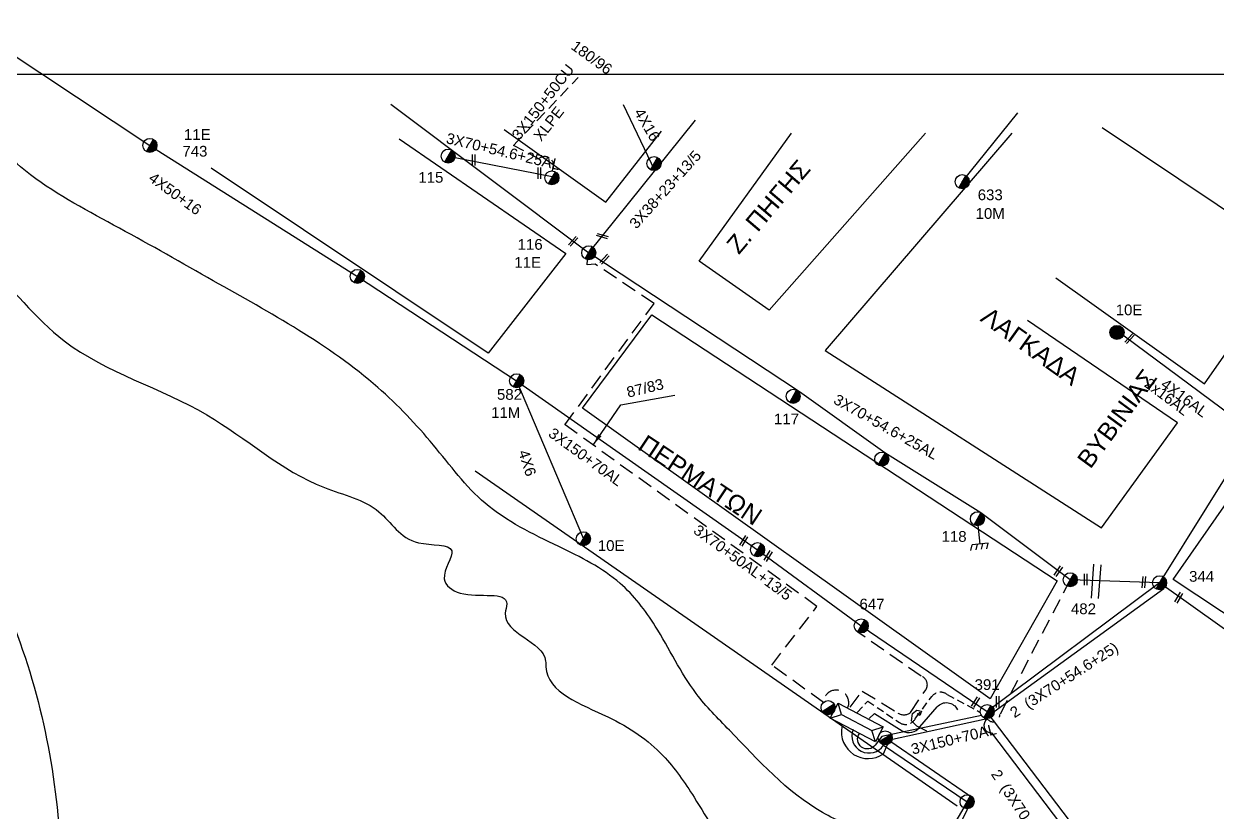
# Model space of a CAD drawing. Header units: millimetres. Extents: x 7453 to 9570, y 777 to 1872.
# Drawn here: x 8117 to 8317.1, y 1738.9 to 1871.1 of the extents above; entities that cross this region are included whole.
import ezdxf

# ---------------------------------------------------------------- set-up
doc = ezdxf.new("R2010")
doc.units = ezdxf.units.MM
doc.linetypes.add('DASHED', pattern=[19.05, 12.7, -6.35])
for name, color, linetype in [('Άγνωστα', 7, 'Continuous'), ('Γείωση', 7, 'Continuous'), ('Γυμνά εναέρια ΧΤ (1Φ)   2x16AL', 7, 'Continuous'), ('Γυμνά εναέρια ΧΤ και ΦΟΠ (3Φ)   4x50+16AL', 7, 'Continuous'), ('Εναέρια παροχή ΧΤ 4x16', 7, 'SYN_LINE'), ('Επιγραφές - Σχήματα', 7, 'Continuous'), ('Καλώδια ΧΤ   3x150+50CU', 7, 'DASHED'), ('Καλώδια ΧΤ   3x150+70AL', 7, 'DASHED'), ('Καλώδια ΧΤ   4x6AL', 7, 'DASHED'), ('Μηχανική τομή', 7, 'Continuous'), ('Στύλος Ξύλινος', 7, 'Continuous'), ('Στύλος Ξύλινος @ 1', 7, 'Continuous'), ('Στύλος ΦΜ', 7, 'Continuous'), ('Στύλος ΦΜ @ 1', 7, 'Continuous'), ('Συνεστραμμένα ΧΤ   3x70+54.6+25 AL', 7, 'SYN_LINE'), ('Τομή', 7, 'Continuous'), ('Υποσταθμός εναέριος 2 στύλων', 7, 'Continuous'), ('Υποσταθμός πόλεως', 7, 'Continuous'), ('Υπόβαθρο ΔΕΗ', 7, 'Continuous'), ('Υπόγεια καλώδια Παροχών ΧΤ   4x16AL', 7, 'DASHED')]:
    doc.layers.add(name, color=color, linetype=linetype)
doc.styles.get("Standard").update_dxf_attribs({"font": 'ARIAL.TTF'})
doc.linetypes.add('SYN_LINE', pattern='A,0.5,-0.0001,["/\\/\\/\\/",Standard,S=0.1,R=0,X=0,Y=-0.05],-0.25', length=0.7501)
doc.dimstyles.new('ISO-25', dxfattribs={"dimtxt": 2.5, "dimasz": 2.5, "dimexe": 1.25, "dimexo": 0.625, "dimtad": 1, "dimtxsty": 'Standard', "dimcen": 2.5, "dimadec": 0, "dimazin": 0, "dimtfac": 1, "dimtmove": 0, "dimatfit": 3, "dimfxl": 1, "dimarcsym": 0})

# ---------------------------------------------------------------- blocks, each defined once
blk = doc.blocks.new('ΥΠΑΡΧΩΝ ΤΣΙΜΕΝΤΕΝΙΟΣ ΣΤΥΛΟΣ')
at = {"layer": 'Στύλος ΦΜ'}
blk.add_hatch(color=7, dxfattribs=at).paths.add_polyline_path([(-1.29, -2.28, 0.574793), (2.62, 0, 0.268822), (1.3, 2.27)])
at = {"layer": 'Στύλος ΦΜ', "color": 7}
blk.add_line((-1.29, -2.28), (1.3, 2.27), dxfattribs=at)
blk.add_circle((0, 0), 2.62, dxfattribs=at)
at = {"layer": 'Στύλος ΦΜ', "flags": 4}
for tag, p in [('ΑΡΙΘΜΟΣ', (-4.68, 8.05)), ('ΤΥΠΟΣ', (-4.91, 3.03))]:
    blk.add_attdef(tag, p, '', height=4, dxfattribs=at)
blk = doc.blocks.new('ΥΠΟΣΤΑΘΜΟΣ ΕΝΑΕΡΙΟΣ ΕΠΙ 2 ΣΤΥΛΩΝ')
at = {"layer": 'Υποσταθμός εναέριος 2 στύλων', "linetype": 'Continuous'}
for points in [[(-11.97, -2.11, 0.574793), (-8.45, -0.07, 0.268822), (-9.64, 1.98)], [(9.68, -2.15, 0.574793), (13.19, -0.1, 0.268822), (12.01, 1.95)]]:
    blk.add_hatch(color=256, dxfattribs=at).paths.add_polyline_path(points)
for p, q in [((-11.97, -2.11), (-9.64, 1.98)), ((9.68, -2.15), (12.01, 1.95))]:
    blk.add_line(p, q, dxfattribs=at)
for centre in [(-10.81, -0.07), (10.84, -0.1)]:
    blk.add_circle(centre, 2.36, dxfattribs=at)
at = {"layer": 'Υποσταθμός πόλεως', "linetype": 'Continuous', "ltscale": 40}
blk.add_lwpolyline([(-8.57, 2.82), (8.57, 2.82), (8.57, -2.82), (-8.57, -2.82)], close=True, dxfattribs=at)
for points in [[(-5.75, 0), (-8.57, 2.82)], [(-8.57, -2.82), (-5.75, 0)], [(-5.75, 0), (5.75, 0)], [(5.75, 0), (8.57, 2.82)], [(8.57, -2.82), (5.75, 0)]]:
    blk.add_lwpolyline(points, dxfattribs=at)
at = {"layer": 'Υποσταθμός εναέριος 2 στύλων', "ltscale": 40, "flags": 1}
for tag, p in [('ΜΕΤΑΣΧΗΜΑΤΙΣΜΟΣ', (14.09, 2.51)), ('ΙΣΧΥΣ', (14.07, -0.28)), ('ΑΡΙΘΜΟΣ', (14.19, -3))]:
    blk.add_attdef(tag, p, '', height=1.8, dxfattribs=at)
blk = doc.blocks.new('ΓΕΙΩΣΗ')
at = {"layer": 'Γείωση', "ltscale": 40}
for p, q in [((-2.34, 11.45), (-3, 9.45)), ((-0.34, 11.45), (-1, 9.45)), ((0, 9.45), (0, 0)), ((1.66, 11.45), (1, 9.45)), ((3.66, 11.45), (3, 9.45))]:
    blk.add_line(p, q, dxfattribs=at)
blk.add_lwpolyline([(-3, 9.45), (3, 9.45)], dxfattribs=at)
blk = doc.blocks.new('ΤΟΜΗ')
at = {"layer": 'Τομή', "ltscale": 40}
for p, q in [((-5.68, 0), (5.68, 0)), ((5.68, -2.33), (-5.68, -2.33))]:
    blk.add_line(p, q, dxfattribs=at)
blk = doc.blocks.new('ΥΠΑΡΧΩΝ ΞΥΛΙΝΟΣ ΣΤΥΛΟΣ')
at = {"layer": 'Στύλος Ξύλινος'}
h = blk.add_hatch(color=7, dxfattribs=at)
h.paths.add_polyline_path([(-2.62, 0, 0.270008), (-1.29, -2.28), (1.3, 2.27, 0.576266)])
h.paths.add_polyline_path([(-1.29, -2.28, 0.574793), (2.62, 0, 0.268822), (1.3, 2.27)])
at = {"layer": 'Στύλος Ξύλινος', "color": 7}
blk.add_line((-1.29, -2.28), (1.3, 2.27), dxfattribs=at)
blk.add_circle((0, 0), 2.62, dxfattribs=at)
at = {"layer": 'Στύλος Ξύλινος', "flags": 4}
for tag, p in [('ΑΡΙΘΜΟΣ', (-4.91, 8.6)), ('ΤΥΠΟΣ', (-4.85, 3.39))]:
    blk.add_attdef(tag, p, '', height=4, dxfattribs=at)
blk = doc.blocks.new('ΜΗΧΑΝΙΚΗ ΤΟΜΗ')
at = {"layer": 'Μηχανική τομή', "ltscale": 40}
for p, q in [((-1.89, 0.78), (1.89, 0.78)), ((1.89, 0), (-1.89, 0))]:
    blk.add_line(p, q, dxfattribs=at)

msp = doc.modelspace()

# ---------------------------------------------------------------- linework, layer by layer
at = {"layer": 'Άγνωστα', "color": 2}
msp.add_lwpolyline([(8211.72, 1832.71), (8229.62, 1854.96)], dxfattribs=at)
at = {"layer": 'Άγνωστα', "color": 2, "ltscale": 40}
msp.add_lwpolyline([(8274.33, 1844.63), (8283.67, 1856.19)], dxfattribs=at)
at = {"layer": 'Άγνωστα', "color": 6}
for points in [[(8340.06, 1823.84), (8323.17, 1802.64), (8307.43, 1777.39)], [(8307.43, 1777.39), (8292.44, 1777.9)]]:
    msp.add_lwpolyline(points, dxfattribs=at)
at = {"layer": 'Άγνωστα', "color": 62, "linetype": 'DASHED', "ltscale": 0.2}
msp.add_lwpolyline([(8292.44, 1777.9), (8280.63, 1755.31, -1.366762), (8278.52, 1755.8, 4.478695)], format="xyb", dxfattribs=at)
at = {"layer": 'Άγνωστα', "color": 133}
msp.add_lwpolyline([(8338.95, 1754.9), (8307.43, 1777.39)], dxfattribs=at)
at = {"layer": 'Άγνωστα', "color": 1, "linetype": 'DASHED', "ltscale": 0.2}
msp.add_lwpolyline([(8255.54, 1756.52), (8257.57, 1759.25), (8263.56, 1755.55, 0.306452), (8265.67, 1755.64), (8268.23, 1759.47, 0.496429), (8267.43, 1761.76), (8256.83, 1769.14)], format="xyb", dxfattribs=at)
at = {"layer": 'Άγνωστα', "color": 62}
msp.add_lwpolyline([(8258.72, 1754.62), (8259.65, 1755.46), (8264.27, 1752.59, 0.407716), (8267.22, 1753.26), (8270.13, 1756.6, -0.544574), (8273.52, 1756.12, -0.219224)], format="xyb", dxfattribs=at)
at = {"layer": 'Γυμνά εναέρια ΧΤ (1Φ)   2x16AL', "color": 6}
msp.add_lwpolyline([(8323.17, 1802.64), (8299.76, 1820.03)], dxfattribs=at)
at = {"layer": 'Γυμνά εναέρια ΧΤ και ΦΟΠ (3Φ)   4x50+16AL', "color": 1}
msp.add_lwpolyline([(8107.35, 1871.09), (8138.14, 1850.72), (8172.92, 1828.75), (8199.63, 1811.26), (8240.03, 1782.93), (8257.41, 1770.17), (8278.52, 1755.8)], dxfattribs=at)
at = {"layer": 'Εναέρια παροχή ΧΤ 4x16', "color": 2, "ltscale": 15}
msp.add_lwpolyline([(8222.82, 1846.5), (8217.55, 1857.5)], dxfattribs=at)
at = {"layer": 'Επιγραφές - Σχήματα'}
msp.add_lwpolyline([(7491.72, 779.23), (9463.63, 779.23), (9463.63, 1862.62), (7491.72, 1862.62)], close=True, dxfattribs=at)
at = {"layer": 'Επιγραφές - Σχήματα', "ltscale": 40}
msp.add_lwpolyline([(8268.39, 1752.5), (8266.74, 1753.36), (8265.83, 1754.27), (8266, 1755.46), (8266.74, 1756.03), (8267.48, 1755.86), (8267.25, 1755.12), (8266.8, 1755.4)], dxfattribs=at)
at = {"layer": 'Καλώδια ΧΤ   3x150+50CU', "color": 62, "ltscale": 0.15}
msp.add_lwpolyline([(8205.54, 1846.46, 0.906184), (8203.33, 1848.46), (8199.09, 1850.72), (8209.96, 1862.12)], format="xyb", dxfattribs=at)
at = {"layer": 'Καλώδια ΧΤ   3x150+70AL', "color": 2, "ltscale": 0.2}
msp.add_lwpolyline([(8255.12, 1756.37, 1.228093), (8251.05, 1757.32), (8242.39, 1763.61), (8249.98, 1773.43), (8207.72, 1803.89), (8222.69, 1824.22), (8212.8, 1830.79), (8211.44, 1830.69), (8211.53, 1831.55)], format="xyb", dxfattribs=at)
at = {"layer": 'Καλώδια ΧΤ   3x150+70AL', "color": 173, "ltscale": 0.1}
msp.add_lwpolyline([(8256.73, 1755.64), (8258.49, 1757.57), (8263.82, 1753.96, 0.462912), (8266.51, 1754.71), (8269.24, 1758.32, -0.414679), (8271.79, 1758.68), (8277.35, 1755.67)], format="xyb", dxfattribs=at)
at = {"layer": 'Καλώδια ΧΤ   4x6AL', "color": 1, "linetype": 'SYN_LINE', "ltscale": 20}
msp.add_lwpolyline([(8199.63, 1811.26), (8210.81, 1784.77)], dxfattribs=at)
at = {"layer": 'Συνεστραμμένα ΧΤ   3x70+54.6+25 AL', "color": 62, "ltscale": 15}
for points in [[(8178.54, 1857.61), (8211.73, 1832.72)], [(8188.15, 1848.92), (8205.61, 1845.52)], [(8292.44, 1777.9), (8277.48, 1789.14), (8261.38, 1799.15), (8247.07, 1809.43), (8211.72, 1832.71)]]:
    msp.add_lwpolyline(points, dxfattribs=at)
at = {"layer": 'Συνεστραμμένα ΧΤ   3x70+54.6+25 AL', "color": 6, "ltscale": 15}
msp.add_lwpolyline([(8307.43, 1777.39), (8278.52, 1755.8)], dxfattribs=at)
at = {"layer": 'Συνεστραμμένα ΧΤ   3x70+54.6+25 AL', "color": 133, "ltscale": 15}
msp.add_lwpolyline([(8279.7, 1755.8), (8308.12, 1776.44), (8308.12, 1776.44)], dxfattribs=at)
at = {"layer": 'Συνεστραμμένα ΧΤ   3x70+54.6+25 AL', "color": 133, "ltscale": 20}
msp.add_lwpolyline([(8254.16, 1753.22, 0.671681), (8261.12, 1748.72), (8262.14, 1751.06), (8278.53, 1754.62)], format="xyb", dxfattribs=at)
at = {"layer": 'Συνεστραμμένα ΧΤ   3x70+54.6+25 AL', "color": 6, "ltscale": 20}
msp.add_lwpolyline([(8277.54, 1755.15), (8260.87, 1751.64), (8259.76, 1750.18, -0.984357), (8257.11, 1752.14, -0.514433)], format="xyb", dxfattribs=at)
at = {"layer": 'Συνεστραμμένα ΧΤ   3x70+54.6+25 AL', "ltscale": 15}
msp.add_lwpolyline([(8278.58, 1754.54, 0.799118), (8279.25, 1752.26), (8302.37, 1721.74), (8305.01, 1720.76)], format="xyb", dxfattribs=at)
at = {"layer": 'Συνεστραμμένα ΧΤ   3x70+54.6+25 AL', "color": 173, "ltscale": 15}
msp.add_lwpolyline([(8278.47, 1755.71), (8305.01, 1720.76)], dxfattribs=at)
at = {"layer": 'Συνεστραμμένα ΧΤ   3x70+54.6+25 AL', "color": 27, "ltscale": 20}
msp.add_lwpolyline([(8256.03, 1752.79, 0.907949), (8261.14, 1750.18), (8275.15, 1740.69), (8241.39, 1683.18)], format="xyb", dxfattribs=at)
at = {"layer": 'Συνεστραμμένα ΧΤ   3x70+54.6+25 AL', "color": 5, "ltscale": 20}
msp.add_lwpolyline([(8261.48, 1751.4), (8276.12, 1741.36), (8266.03, 1720.68), (8242.5, 1683.59)], dxfattribs=at)
at = {"layer": 'Υπόβαθρο ΔΕΗ'}
for points in [[(8197.51, 1853.37), (8214.6, 1841.21), (8223.94, 1853.08)], [(8268.17, 1852.77), (8241.94, 1823.11), (8230.22, 1831.32), (8245.72, 1852.76)], [(8282.63, 1852.79), (8251.36, 1816.33), (8297.66, 1786.62), (8310.43, 1804.23), (8285.29, 1821.34)], [(8290.01, 1828.52), (8314.98, 1810.73), (8329.93, 1832.15), (8297.78, 1853.68)], [(8179.96, 1851.82), (8207.85, 1832.58), (8194.85, 1815.88), (8148.4, 1846.9)], [(8222.28, 1822.33), (8290.24, 1777.74), (8279.03, 1757.92), (8210.68, 1806.67), (8222.28, 1822.33)], [(8340.61, 1822.23), (8355.71, 1812.32), (8406.99, 1778.86), (8374.36, 1735.14), (8309.71, 1777.93), (8340.61, 1822.23)], [(8192.7, 1796.14), (8273.5, 1740.02)]]:
    msp.add_lwpolyline(points, dxfattribs=at)
msp.add_lwpolyline([(8058.57, 1831.33, -0.072149), (8086.12, 1811.69, -0.094892), (8113.56, 1774.55, -0.086519), (8122.99, 1734.62, 0.217618), (8152.97, 1711.61, -0.088105), (8193.92, 1713.7, -0.08836), (8228.99, 1701.22, -0.076803), (8243.13, 1691.3, 1.455419)], format="xyb", dxfattribs=at)
for points in [[(8271.62, 1733.43), (8267.04, 1735.08), (8258.85, 1735.95), (8250.92, 1738.88), (8235.3, 1752.67), (8229.74, 1758.82), (8222.87, 1770.14), (8216.97, 1777.3), (8206.68, 1783.47), (8194.35, 1790.72), (8185.68, 1800.48), (8176.37, 1810.13), (8148.77, 1828.02), (8133.02, 1836.85), (8118.14, 1845.78), (8109.5, 1853.55)], [(8083.45, 1852.5), (8092, 1844.44), (8100.35, 1839.35), (8110.53, 1831.29), (8123.78, 1817.95), (8147.71, 1805.54), (8167.4, 1793.35), (8176.55, 1789.3), (8183.17, 1784.11), (8188.74, 1782.77), (8187.5, 1778.07), (8190.18, 1775.67), (8197.96, 1773.84), (8197.73, 1772.31), (8204.49, 1764.28), (8204.54, 1763.33), (8214.89, 1754.92), (8224.18, 1748.41), (8229.38, 1741.43), (8236.7, 1731.08), (8247.6, 1724.56), (8259.23, 1720.88), (8268.31, 1722.12)]]:
    msp.add_spline(points, degree=3, dxfattribs=at)

# ---------------------------------------------------------------- block references
at = {"layer": 'Γείωση', "xscale": 0.4499999999998303, "yscale": 0.4499999999998303, "zscale": 0.4499999999998303, "rotation": 185.7938719295929}
msp.add_blockref('ΓΕΙΩΣΗ', (8276.89, 1788.12), dxfattribs=at)
at = {"layer": 'Μηχανική τομή'}
for p, xscale, yscale, zscale, rotation in [((8192.6, 1848.27), 0.4999999999999901, 0.4999999999999901, 0.4999999999999901, 89.66458727479579), ((8203.64, 1846.05), 0.4999999999999901, 0.4999999999999901, 0.4999999999999901, 89.66458727479579), ((8208.97, 1834.76), 0.4999999999999629, 0.4999999999999629, 0.4999999999999629, 227.6534112967583), ((8214.04, 1835.71), 0.5000000000000042, 0.5000000000000042, 0.5000000000000042, 164.2329632650218), ((8214.22, 1831.76), 0.4999999999999629, 0.4999999999999629, 0.4999999999999629, 227.6534112967583), ((8302.25, 1818.44), 0.4999999999999629, 0.4999999999999629, 0.4999999999999629, 227.6534112967583), ((8237.86, 1784.32), 0.4999999999999344, 0.4999999999999344, 0.4999999999999344, 58.06206848383049), ((8241.95, 1781.77), 0.4999999999999344, 0.4999999999999344, 0.4999999999999344, 58.06206848383049), ((8290.28, 1779.46), 0.4999999999999666, 0.4999999999999666, 0.4999999999999666, 233.973340831794), ((8295.22, 1777.93), 0.4999999999998729, 0.4999999999998729, 0.4999999999998729, 89.58369653383755), ((8304.98, 1777.49), 0.500000000000078, 0.500000000000078, 0.500000000000078, 86.2005224618512), ((8310.8, 1774.8), 0.5000000000000204, 0.5000000000000204, 0.5000000000000204, 59.53534030302821), ((8276.74, 1757.29), 0.4999999999999044, 0.4999999999999044, 0.4999999999999044, 58.06206848383601), ((8280.46, 1757.42), 0.4999999999998724, 0.4999999999998724, 0.4999999999998724, 89.58369653384406)]:
    msp.add_blockref('ΜΗΧΑΝΙΚΗ ΤΟΜΗ', p, dxfattribs=dict(at, xscale=xscale, yscale=yscale, zscale=zscale, rotation=rotation))
at = {"layer": 'Στύλος Ξύλινος @ 1', "ltscale": 40}
ref = msp.add_blockref('ΥΠΑΡΧΩΝ ΞΥΛΙΝΟΣ ΣΤΥΛΟΣ', (8300.28, 1819.37), dxfattribs=dict(at, xscale=0.4499999999998181, yscale=0.4499999999998181, zscale=0.4499999999998181))
ref.add_attrib('ΤΥΠΟΣ', '10Ε', (8300.07, 1822.24), dxfattribs={"layer": 'Στύλος Ξύλινος', "height": 1.8, "flags": 4})
at = {"layer": 'Στύλος ΦΜ @ 1', "ltscale": 40}
ref = msp.add_blockref('ΥΠΑΡΧΩΝ ΤΣΙΜΕΝΤΕΝΙΟΣ ΣΤΥΛΟΣ', (8138.14, 1850.72), dxfattribs=dict(at, xscale=0.4499999999998181, yscale=0.4499999999998181, zscale=0.4499999999998181))
ref.add_attrib('ΤΥΠΟΣ', '11Ε', (8143.85, 1851.64), dxfattribs={"layer": 'Στύλος ΦΜ', "height": 1.8, "flags": 4})
ref.add_attrib('ΑΡΙΘΜΟΣ', '743', (8143.59, 1848.84), dxfattribs={"layer": 'Στύλος ΦΜ', "height": 1.8, "flags": 4})
ref = msp.add_blockref('ΥΠΑΡΧΩΝ ΤΣΙΜΕΝΤΕΝΙΟΣ ΣΤΥΛΟΣ', (8188.15, 1848.92), dxfattribs=dict(at, xscale=0.4499999999998181, yscale=0.4499999999998181, zscale=0.4499999999998181))
ref.add_attrib('ΑΡΙΘΜΟΣ', '115', (8183.15, 1844.46), dxfattribs={"layer": 'Στύλος ΦΜ', "height": 1.8, "flags": 4})
at = {"layer": 'Στύλος ΦΜ @ 1', "ltscale": 40, "xscale": 0.4499999999998181, "yscale": 0.4499999999998181, "zscale": 0.4499999999998181}
for p in [(8222.66, 1847.67), (8205.54, 1845.28), (8172.92, 1828.76), (8260.84, 1798.12), (8240.03, 1782.94), (8275.15, 1740.69)]:
    msp.add_blockref('ΥΠΑΡΧΩΝ ΤΣΙΜΕΝΤΕΝΙΟΣ ΣΤΥΛΟΣ', p, dxfattribs=at)
at = {"layer": 'Στύλος ΦΜ @ 1', "ltscale": 40}
ref = msp.add_blockref('ΥΠΑΡΧΩΝ ΤΣΙΜΕΝΤΕΝΙΟΣ ΣΤΥΛΟΣ', (8274.33, 1844.63), dxfattribs=dict(at, xscale=0.4499999999998181, yscale=0.4499999999998181, zscale=0.4499999999998181))
ref.add_attrib('ΤΥΠΟΣ', '10Μ', (8276.57, 1838.4), dxfattribs={"layer": 'Στύλος ΦΜ', "height": 1.8, "flags": 4})
ref.add_attrib('ΑΡΙΘΜΟΣ', '633', (8276.93, 1841.53), dxfattribs={"layer": 'Στύλος ΦΜ', "height": 1.8, "flags": 4})
ref = msp.add_blockref('ΥΠΑΡΧΩΝ ΤΣΙΜΕΝΤΕΝΙΟΣ ΣΤΥΛΟΣ', (8211.72, 1832.71), dxfattribs=dict(at, xscale=0.4499999999998181, yscale=0.4499999999998181, zscale=0.4499999999998181))
ref.add_attrib('ΤΥΠΟΣ', '11Ε', (8199.25, 1830.21), dxfattribs={"layer": 'Στύλος ΦΜ', "height": 1.8, "flags": 4})
ref.add_attrib('ΑΡΙΘΜΟΣ', '116', (8199.8, 1833.22), dxfattribs={"layer": 'Στύλος ΦΜ', "height": 1.8, "flags": 4})
ref = msp.add_blockref('ΥΠΑΡΧΩΝ ΤΣΙΜΕΝΤΕΝΙΟΣ ΣΤΥΛΟΣ', (8199.63, 1811.26), dxfattribs=dict(at, xscale=0.4499999999998181, yscale=0.4499999999998181, zscale=0.4499999999998181))
ref.add_attrib('ΤΥΠΟΣ', '11Μ', (8195.35, 1805.03), dxfattribs={"layer": 'Στύλος ΦΜ', "height": 1.8, "flags": 4})
ref.add_attrib('ΑΡΙΘΜΟΣ', '582', (8196.33, 1808.07), dxfattribs={"layer": 'Στύλος ΦΜ', "height": 1.8, "flags": 4})
ref = msp.add_blockref('ΥΠΑΡΧΩΝ ΤΣΙΜΕΝΤΕΝΙΟΣ ΣΤΥΛΟΣ', (8245.99, 1808.65), dxfattribs=dict(at, xscale=0.4499999999998181, yscale=0.4499999999998181, zscale=0.4499999999998181))
ref.add_attrib('ΑΡΙΘΜΟΣ', '117', (8242.78, 1803.96), dxfattribs={"layer": 'Στύλος ΦΜ', "height": 1.8, "flags": 4})
ref = msp.add_blockref('ΥΠΑΡΧΩΝ ΤΣΙΜΕΝΤΕΝΙΟΣ ΣΤΥΛΟΣ', (8276.89, 1788.12), dxfattribs=dict(at, xscale=0.4499999999998181, yscale=0.4499999999998181, zscale=0.4499999999998181))
ref.add_attrib('ΑΡΙΘΜΟΣ', '118', (8270.87, 1784.26), dxfattribs={"layer": 'Στύλος ΦΜ', "height": 1.8, "flags": 4})
ref = msp.add_blockref('ΥΠΑΡΧΩΝ ΤΣΙΜΕΝΤΕΝΙΟΣ ΣΤΥΛΟΣ', (8210.81, 1784.77), dxfattribs=dict(at, xscale=0.4499999999998181, yscale=0.4499999999998181, zscale=0.4499999999998181))
ref.add_attrib('ΤΥΠΟΣ', '10Ε', (8213.24, 1782.73), dxfattribs={"layer": 'Στύλος ΦΜ', "height": 1.8, "flags": 4})
ref = msp.add_blockref('ΥΠΑΡΧΩΝ ΤΣΙΜΕΝΤΕΝΙΟΣ ΣΤΥΛΟΣ', (8292.44, 1777.9), dxfattribs=dict(at, xscale=0.4499999999998181, yscale=0.4499999999998181, zscale=0.4499999999998181))
ref.add_attrib('ΑΡΙΘΜΟΣ', '482', (8292.56, 1772.13), dxfattribs={"layer": 'Στύλος ΦΜ', "height": 1.8, "flags": 4})
ref = msp.add_blockref('ΥΠΑΡΧΩΝ ΤΣΙΜΕΝΤΕΝΙΟΣ ΣΤΥΛΟΣ', (8307.43, 1777.4), dxfattribs=dict(at, xscale=0.4499999999998181, yscale=0.4499999999998181, zscale=0.4499999999998181))
ref.add_attrib('ΑΡΙΘΜΟΣ', '344', (8312.37, 1777.57), dxfattribs={"layer": 'Στύλος ΦΜ', "height": 1.8, "flags": 4})
ref = msp.add_blockref('ΥΠΑΡΧΩΝ ΤΣΙΜΕΝΤΕΝΙΟΣ ΣΤΥΛΟΣ', (8257.41, 1770.17), dxfattribs=dict(at, xscale=0.4499999999998181, yscale=0.4499999999998181, zscale=0.4499999999998181))
ref.add_attrib('ΑΡΙΘΜΟΣ', '647', (8257.11, 1772.93), dxfattribs={"layer": 'Στύλος ΦΜ', "height": 1.8, "flags": 4})
ref = msp.add_blockref('ΥΠΑΡΧΩΝ ΤΣΙΜΕΝΤΕΝΙΟΣ ΣΤΥΛΟΣ', (8278.52, 1755.8), dxfattribs=dict(at, xscale=0.4499999999998181, yscale=0.4499999999998181, zscale=0.4499999999998181))
ref.add_attrib('ΑΡΙΘΜΟΣ', '391', (8276.41, 1759.42), dxfattribs={"layer": 'Στύλος ΦΜ', "height": 1.8, "flags": 4})
at = {"layer": 'Τομή', "xscale": 0.4999999999998781, "yscale": 0.4999999999998781, "zscale": 0.4999999999998781, "rotation": 85.72870538607957}
msp.add_blockref('ΤΟΜΗ', (8296.2, 1777.66), dxfattribs=at)
at = {"layer": 'Υποσταθμός εναέριος 2 στύλων', "xscale": 0.5000000000000066, "yscale": 0.5000000000000066, "zscale": 0.5000000000000066, "rotation": 332.1941325548151}
msp.add_blockref('ΥΠΟΣΤΑΘΜΟΣ ΕΝΑΕΡΙΟΣ ΕΠΙ 2 ΣΤΥΛΩΝ', (8256.65, 1753.97), dxfattribs=at)

# ---------------------------------------------------------------- texts
at = {"layer": 'Άγνωστα', "char_height": 1.8, "width": 11.8763, "attachment_point": 1}
for s, insert, rotation in [('3X38+23+13/5', (8218.36, 1837.79), 48.0997), ('3X70+50AL+13/5', (8230.17, 1787.28), 323.9752)]:
    msp.add_mtext(s, dxfattribs=dict(at, insert=insert, rotation=rotation))
at = {"layer": 'Γυμνά εναέρια ΧΤ (1Φ)   2x16AL', "insert": (8305.79, 1811.86), "char_height": 1.8, "width": 11.8763, "attachment_point": 1, "rotation": 323.0717}
msp.add_mtext('2x16AL', dxfattribs=at)
at = {"layer": 'Γυμνά εναέρια ΧΤ και ΦΟΠ (3Φ)   4x50+16AL', "insert": (8138.82, 1846.34), "char_height": 1.8, "width": 11.8763, "attachment_point": 1, "rotation": 323.9752}
msp.add_mtext('4X50+16', dxfattribs=at)
at = {"layer": 'Εναέρια παροχή ΧΤ 4x16', "insert": (8220.8, 1857.18), "char_height": 1.8, "width": 11.8763, "attachment_point": 1, "rotation": 300.4362}
msp.add_mtext('4X16', dxfattribs=at)
at = {"layer": 'Επιγραφές - Σχήματα', "attachment_point": 1}
for s, insert, char_height, width, rotation in [('180/96', (8209.66, 1868.45), 1.8, 11.8763, 323.9752), ('Z. ΠΗΓΗΣ', (8234.59, 1834.24), 3, 24.186, 49.6683), ('ΛAΓKAΔA', (8278.92, 1823.84), 3, 11.8763, 324.435), ('BYBINIAΣ', (8293.4, 1798.12), 3, 11.8763, 53.6683), ('87/83', (8217.89, 1810.17), 1.8, 11.8763, 13.723), ('ΠΕΡΜΑΤΩΝ', (8221.4, 1802.37), 3, 33.8234, 326.5508)]:
    msp.add_mtext(s, dxfattribs=dict(at, insert=insert, char_height=char_height, width=width, rotation=rotation))
at = {"layer": 'Καλώδια ΧΤ   3x150+50CU', "insert": (8198.66, 1852.57), "char_height": 1.8, "width": 11.8763, "attachment_point": 1, "rotation": 52.0395}
msp.add_mtext('3X150+50CU\\P   XLPE', dxfattribs=at)
at = {"layer": 'Καλώδια ΧΤ   3x150+70AL', "char_height": 1.8, "width": 11.8763, "attachment_point": 1}
for insert, rotation in [((8205.85, 1803.52), 323.9752), ((8265.59, 1750.33), 13.723)]:
    msp.add_mtext('3X150+70AL', dxfattribs=dict(at, insert=insert, rotation=rotation))
at = {"layer": 'Καλώδια ΧΤ   4x6AL', "insert": (8201.6, 1799.88), "char_height": 1.8, "width": 11.8763, "attachment_point": 1, "rotation": 287.7604}
msp.add_mtext('4X6', dxfattribs=at)
at = {"layer": 'Συνεστραμμένα ΧΤ   3x70+54.6+25 AL', "char_height": 1.8, "attachment_point": 1}
for s, insert, width, rotation in [('3X70+54.6+25AL', (8188.09, 1852.86), 16.2172, 346.507), ('3X70+54.6+25AL', (8253.47, 1809.13), 16.2172, 330.6136), ('  2  (3X70+54.6+25)', (8280.94, 1755.42), 24.4537, 32.8982), ('  2  (3X70+54.6+25)', (8279.8, 1747.47), 24.4537, 303.7714)]:
    msp.add_mtext(s, dxfattribs=dict(at, insert=insert, width=width, rotation=rotation))
at = {"layer": 'Υπόγεια καλώδια Παροχών ΧΤ   4x16AL', "insert": (8308.54, 1811.78), "char_height": 1.8, "width": 11.8763, "attachment_point": 1, "rotation": 323.4916}
msp.add_mtext('4X16AL', dxfattribs=at)

# ---------------------------------------------------------------- leaders
at = {"layer": 'Επιγραφές - Σχήματα'}
msp.add_leader([(8212.44, 1800.49), (8217.12, 1807.22), (8226.16, 1808.82)], dimstyle='ISO-25', override={"dimasz": 2, "dimgap": 0.625, "dimtad": 0}, dxfattribs=at)

doc.saveas('drawing.dxf')
